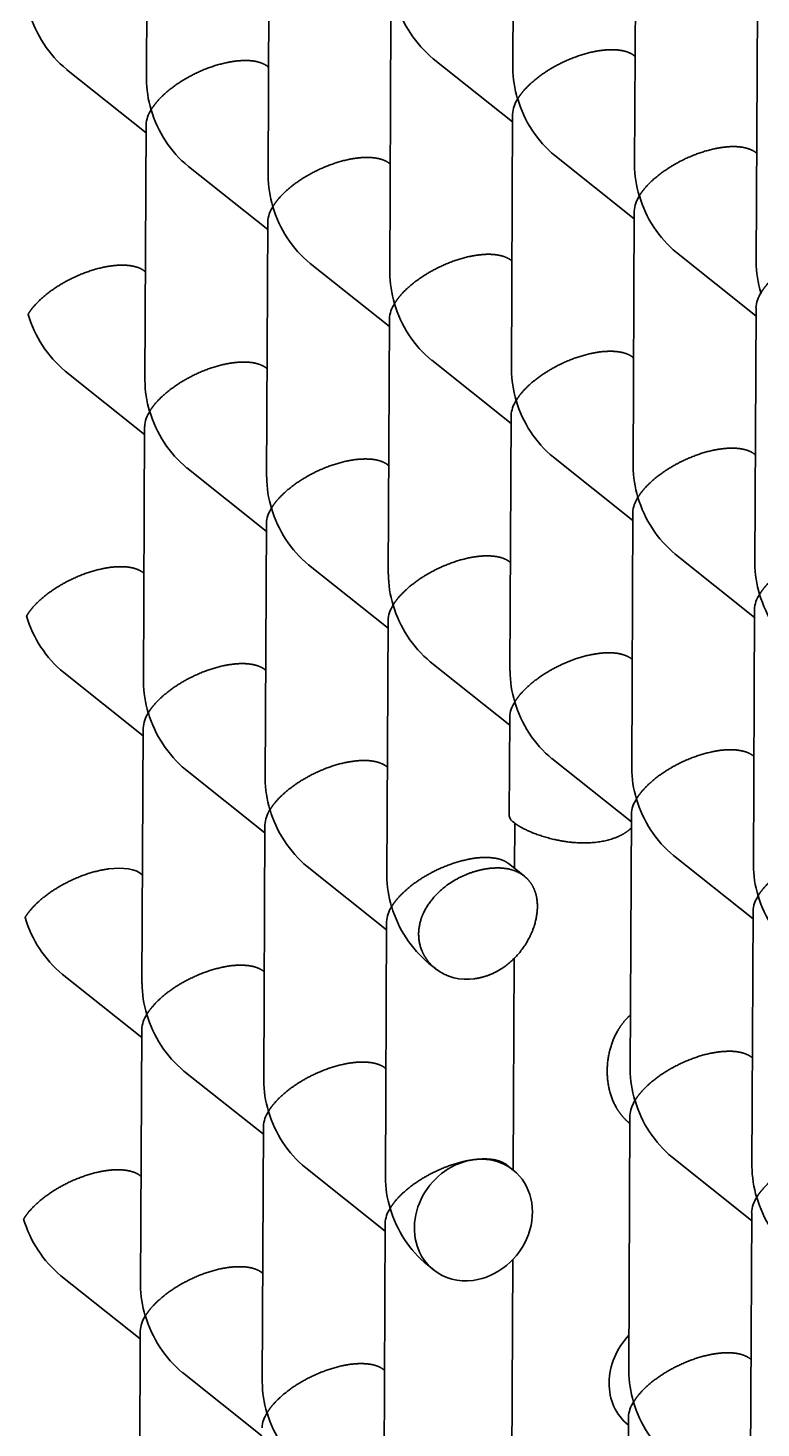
# Model space of a CAD drawing. Extents: x 23 to 587, y 4 to 413.
# Drawn here: x 420.53 to 423.4, y 123.18 to 128.66 of the extents above; entities that cross this region are included whole.
import ezdxf

# ---------------------------------------------------------------- set-up
doc = ezdxf.new("R2010")
doc.units = 0
doc.layers.get('0').update_dxf_attribs({"lineweight": 13})

# ---------------------------------------------------------------- blocks, each defined once
blk = doc.blocks.new('BLOCK6941')
at = {"color": 7, "lineweight": 35, "ltscale": 0.050027}
for p, q in [((-7.559, -27.073), (-7.569, -29.074)), ((-10.43, -27.158), (-10.439, -29.159)), ((-6.606, -27.832), (-6.616, -29.833)), ((-9.477, -27.917), (-9.486, -29.918)), ((-5.653, -28.592), (-5.663, -30.593)), ((-8.524, -28.676), (-8.533, -30.677)), ((-7.571, -29.436), (-7.58, -31.437)), ((-10.441, -29.52), (-10.451, -31.521)), ((-6.618, -30.195), (-6.627, -32.196)), ((-9.488, -30.28), (-9.498, -32.281)), ((-8.535, -31.039), (-8.545, -33.04)), ((-5.664, -30.954), (-5.674, -32.955)), ((-7.582, -31.798), (-7.592, -33.799)), ((-10.453, -31.883), (-10.462, -33.884)), ((-6.629, -32.558), (-6.638, -34.559)), ((-9.499, -32.642), (-9.509, -34.643)), ((-5.676, -33.317), (-5.685, -35.318)), ((-8.546, -33.402), (-8.556, -35.403)), ((-10.464, -34.246), (-10.474, -36.247)), ((-6.64, -34.92), (-6.65, -36.922)), ((-9.511, -35.005), (-9.52, -37.006)), ((-5.687, -35.68), (-5.697, -37.681)), ((-8.558, -35.764), (-8.567, -37.766)), ((-10.475, -36.608), (-10.485, -38.61)), ((-6.652, -37.283), (-6.661, -39.284)), ((-9.522, -37.368), (-9.532, -39.369)), ((-5.698, -38.043), (-5.708, -40.044)), ((-8.569, -38.127), (-8.579, -40.128)), ((-10.487, -38.971), (-10.496, -40.972)), ((-6.663, -39.646), (-6.673, -41.647))]:
    blk.add_line(p, q, dxfattribs=at)
at = {"color": 7, "lineweight": 35, "ltscale": 0.00016101}
for p, q in [((-9.482, -29.068), (-9.487, -29.064)), ((-6.612, -28.983), (-6.617, -28.979)), ((-8.529, -29.827), (-8.534, -29.823)), ((-5.659, -29.742), (-5.664, -29.738)), ((-7.576, -30.586), (-7.581, -30.582)), ((-10.447, -30.671), (-10.452, -30.667)), ((-6.623, -31.346), (-6.628, -31.342)), ((-9.494, -31.43), (-9.499, -31.426)), ((-5.67, -32.105), (-5.675, -32.101)), ((-8.541, -32.19), (-8.546, -32.186)), ((-7.587, -32.949), (-7.593, -32.945)), ((-10.458, -33.034), (-10.463, -33.03)), ((-6.634, -33.708), (-6.639, -33.704)), ((-9.505, -33.793), (-9.51, -33.789)), ((-8.552, -34.552), (-8.557, -34.548)), ((-5.681, -34.468), (-5.686, -34.464)), ((-10.469, -35.396), (-10.474, -35.392)), ((-9.516, -36.156), (-9.521, -36.152)), ((-5.693, -36.83), (-5.698, -36.826)), ((-8.563, -36.915), (-8.568, -36.911)), ((-10.481, -37.759), (-10.486, -37.755)), ((-9.528, -38.518), (-9.533, -38.514)), ((-5.704, -39.193), (-5.709, -39.189)), ((-8.575, -39.278), (-8.58, -39.274))]:
    blk.add_line(p, q, dxfattribs=at)
at = {"color": 7, "lineweight": 35, "ltscale": 0.019884}
for p, q in [((-7.571, -29.497), (-8.193, -29.002)), ((-10.442, -29.582), (-11.064, -29.086)), ((-6.618, -30.257), (-7.24, -29.761)), ((-9.488, -30.341), (-10.11, -29.846)), ((-8.535, -31.101), (-9.157, -30.605)), ((-5.665, -31.016), (-6.287, -30.52)), ((-7.582, -31.86), (-8.204, -31.364)), ((-10.453, -31.945), (-11.075, -31.449)), ((-6.629, -32.619), (-7.251, -32.124)), ((-9.5, -32.704), (-10.122, -32.208)), ((-5.676, -33.379), (-6.298, -32.883)), ((-8.547, -33.463), (-9.169, -32.968)), ((-7.594, -34.223), (-8.216, -33.727)), ((-10.464, -34.307), (-11.086, -33.812)), ((-6.641, -34.982), (-7.263, -34.486)), ((-9.511, -35.067), (-10.133, -34.571)), ((-5.687, -35.741), (-6.31, -35.246)), ((-8.558, -35.826), (-9.18, -35.33)), ((-10.476, -36.67), (-11.098, -36.174)), ((-9.522, -37.429), (-10.145, -36.934)), ((-5.699, -38.104), (-6.321, -37.609)), ((-8.569, -38.189), (-9.191, -37.693)), ((-10.487, -39.033), (-11.109, -38.537)), ((-9.534, -39.792), (-10.156, -39.297))]:
    blk.add_line(p, q, dxfattribs=at)
at = {"color": 7, "lineweight": 35, "ltscale": 0.01932}
blk.add_line((-7.593, -34.161), (-7.597, -34.934), dxfattribs=at)
at = {"color": 7, "lineweight": 35, "ltscale": 0.00885}
blk.add_line((-7.554, -34.992), (-7.556, -35.346), dxfattribs=at)
at = {"color": 7, "lineweight": 35, "ltscale": 0.004005}
blk.add_line((-7.479, -35.408), (-7.604, -35.308), dxfattribs=at)
at = {"color": 7, "lineweight": 35, "ltscale": 0.001623}
blk.add_line((-8.176, -36.13), (-8.227, -36.09), dxfattribs=at)
at = {"color": 7, "lineweight": 35, "ltscale": 0.041419}
blk.add_line((-7.559, -36.052), (-7.567, -37.709), dxfattribs=at)
at = {"color": 7, "lineweight": 35, "ltscale": 0.001572}
for p, q in [((-7.566, -37.71), (-7.615, -37.67)), ((-8.189, -38.492), (-8.238, -38.453))]:
    blk.add_line(p, q, dxfattribs=at)
at = {"color": 7, "lineweight": 35, "ltscale": 0.04149}
blk.add_line((-7.57, -38.412), (-7.578, -40.072), dxfattribs=at)
at = {"color": 7, "lineweight": 35}
for centre, radius, start, end in [((-7.608, -28.301), 0.913, 196.3619, 230.1623), ((-10.479, -28.385), 0.913, 196.3619, 230.1623), ((-9.602, -29.156), 0.837, 180.2046, 197.1191), ((-6.732, -29.071), 0.837, 180.2046, 197.1191), ((-7.333, -29.45), 0.239, 146.5034, 176.6622), ((-6.655, -29.06), 0.913, 196.3594, 230.1725), ((-10.203, -29.534), 0.239, 146.5034, 176.6622), ((-9.526, -29.145), 0.913, 196.3594, 230.1725), ((-5.779, -29.83), 0.837, 180.2046, 197.1191), ((-8.649, -29.915), 0.837, 180.2046, 197.1191), ((-9.25, -30.294), 0.239, 146.5034, 176.6622), ((-8.573, -29.904), 0.913, 196.3594, 230.1725), ((-6.379, -30.209), 0.239, 146.5034, 176.6622), ((-5.702, -29.82), 0.913, 196.3619, 230.1623), ((-4.826, -30.59), 0.837, 180.1991, 197.116), ((-7.696, -30.674), 0.837, 180.2046, 197.1191), ((-8.297, -31.053), 0.239, 146.5034, 176.6622), ((-7.62, -30.664), 0.913, 196.3619, 230.1623), ((-5.426, -30.968), 0.239, 146.5034, 176.6622), ((-10.49, -30.748), 0.913, 196.3619, 230.1623), ((-6.743, -31.434), 0.837, 180.1991, 197.116), ((-9.614, -31.518), 0.837, 180.2046, 197.1191), ((-7.344, -31.812), 0.239, 146.5034, 176.6622), ((-6.667, -31.423), 0.913, 196.3619, 230.1623), ((-10.214, -31.897), 0.239, 146.5034, 176.6622), ((-9.537, -31.508), 0.913, 196.3619, 230.1623), ((-5.79, -32.193), 0.837, 180.2046, 197.1191), ((-8.66, -32.278), 0.837, 180.2046, 197.1191), ((-6.391, -32.572), 0.239, 146.5034, 176.6622), ((-5.713, -32.182), 0.913, 196.3619, 230.1623), ((-9.261, -32.656), 0.239, 146.5034, 176.6622), ((-8.584, -32.267), 0.913, 196.3619, 230.1623), ((-4.837, -32.952), 0.837, 180.2046, 197.1191), ((-7.707, -33.037), 0.837, 180.2046, 197.1191), ((-5.438, -33.331), 0.239, 146.5296, 176.692), ((-4.76, -32.942), 0.913, 196.3619, 230.1623), ((-8.308, -33.416), 0.239, 146.5296, 176.692), ((-7.631, -33.026), 0.913, 196.3619, 230.1623), ((-10.502, -33.111), 0.913, 196.3594, 230.1725), ((-9.625, -33.881), 0.837, 180.2046, 197.1191), ((-6.754, -33.796), 0.837, 180.2046, 197.1191), ((-7.355, -34.175), 0.239, 146.5034, 176.6622), ((-6.678, -33.786), 0.913, 196.3619, 230.1623), ((-10.226, -34.26), 0.239, 146.5034, 176.6622), ((-9.548, -33.87), 0.913, 196.3619, 230.1623), ((-8.672, -34.64), 0.837, 180.2046, 197.1191), ((-5.801, -34.556), 0.837, 180.2046, 197.1191), ((-6.402, -34.934), 0.239, 146.5034, 176.6622), ((-5.725, -34.545), 0.913, 196.3619, 230.1623), ((-9.273, -35.019), 0.239, 146.5034, 176.6622), ((-8.595, -34.63), 0.913, 196.3619, 230.1623), ((-7.518, -34.917), 0.0813, 192.0328, 239.9364), ((-4.848, -35.315), 0.837, 180.2046, 197.1191), ((-7.719, -35.4), 0.837, 180.1991, 197.116), ((-8.32, -35.778), 0.239, 146.5034, 176.6622), ((-7.642, -35.389), 0.913, 196.3619, 230.1623), ((-5.449, -35.694), 0.239, 146.5296, 176.692), ((-4.772, -35.304), 0.913, 196.3619, 230.1623), ((-10.513, -35.474), 0.913, 196.3619, 230.1623), ((-7.929, -35.808), 0.407, 232.5163, 278.5295), ((-9.636, -36.244), 0.837, 180.2046, 197.1191), ((-10.237, -36.622), 0.239, 146.5034, 176.6622), ((-9.56, -36.233), 0.913, 196.3619, 230.1623), ((-5.813, -36.919), 0.837, 180.1991, 197.116), ((-8.683, -37.003), 0.837, 180.2046, 197.1191), ((-6.413, -37.297), 0.239, 146.5034, 176.6622), ((-5.736, -36.908), 0.913, 196.3619, 230.1623), ((-9.284, -37.382), 0.239, 146.5296, 176.692), ((-8.607, -36.992), 0.913, 196.3594, 230.1725), ((-4.859, -37.678), 0.837, 180.2046, 197.1191), ((-7.73, -37.763), 0.837, 180.1991, 197.116), ((-5.46, -38.056), 0.239, 146.5034, 176.6622), ((-4.783, -37.667), 0.913, 196.3594, 230.1725), ((-8.331, -38.141), 0.239, 146.5034, 176.6622), ((-7.654, -37.752), 0.913, 196.3619, 230.1623), ((-10.525, -37.836), 0.913, 196.3594, 230.1725), ((-9.648, -38.607), 0.837, 180.2046, 197.1191), ((-10.249, -38.985), 0.239, 146.5034, 176.6622), ((-9.571, -38.596), 0.913, 196.3619, 230.1623), ((-8.695, -39.366), 0.837, 180.2046, 197.1191), ((-5.824, -39.281), 0.837, 180.1991, 197.116), ((-6.425, -39.66), 0.239, 146.5034, 176.6622), ((-5.748, -39.27), 0.913, 196.3619, 230.1623), ((-9.295, -39.744), 0.239, 146.5034, 176.6622), ((-8.618, -39.355), 0.913, 196.3594, 230.1725)]:
    blk.add_arc(centre, radius, start, end, dxfattribs=at)
for centre, major_axis, ratio, start_param, end_param in [((-10.927, -35.671), (0.489, 0.234), 0.464922, 0.221717, 0.956598), ((-7.878, -38.101), (-0.312, -0.391), 0.873156, 3.141568, 6.283161), ((-7.878, -38.101), (-0.312, -0.391), 0.873156, 0.734757, 3.141568), ((-7.878, -38.101), (-0.312, -0.391), 0.873156, 6.283161, 7.017942), ((-6.353, -39.316), (0.312, 0.391), 0.873156, 1.466383, 3.141568)]:
    blk.add_ellipse(centre, major_axis=major_axis, ratio=ratio, start_param=start_param, end_param=end_param, dxfattribs=at)
for points, knots in [([(-7.532, -29.318), (-7.516, -29.291), (-7.497, -29.264), (-7.473, -29.238), (-7.39, -29.154), (-7.276, -29.075), (-7.183, -29.024), (-7.059, -28.974), (-6.934, -28.946), (-6.915, -28.942), (-6.896, -28.939), (-6.877, -28.937)], [0, 0, 0, 0, 0, 0, 0.437223, 0.437223, 0.437223, 1.382095, 1.382095, 1.382095, 1.555484, 1.555484, 1.555484, 1.555484, 1.555484, 1.555484]), ([(-6.617, -28.979), (-6.64, -28.96), (-6.671, -28.945), (-6.71, -28.935), (-6.768, -28.929), (-6.833, -28.932), (-6.848, -28.933), (-6.862, -28.935), (-6.877, -28.937)], [0, 0, 0, 0, 0, 0, 0.4890695, 0.4890695, 0.4890695, 0.6239272, 0.6239272, 0.6239272, 0.6239272, 0.6239272, 0.6239272]), ([(-10.403, -29.402), (-10.387, -29.376), (-10.367, -29.349), (-10.344, -29.322), (-10.261, -29.239), (-10.147, -29.16), (-10.054, -29.108), (-9.93, -29.058), (-9.805, -29.031), (-9.786, -29.027), (-9.766, -29.024), (-9.747, -29.021)], [0, 0, 0, 0, 0, 0, 0.437223, 0.437223, 0.437223, 1.382095, 1.382095, 1.382095, 1.555484, 1.555484, 1.555484, 1.555484, 1.555484, 1.555484]), ([(-9.487, -29.064), (-9.511, -29.045), (-9.542, -29.03), (-9.58, -29.019), (-9.639, -29.013), (-9.704, -29.017), (-9.718, -29.018), (-9.733, -29.019), (-9.747, -29.021)], [0, 0, 0, 0, 0, 0, 0.4890695, 0.4890695, 0.4890695, 0.6239272, 0.6239272, 0.6239272, 0.6239272, 0.6239272, 0.6239272]), ([(-6.579, -30.077), (-6.563, -30.051), (-6.544, -30.024), (-6.52, -29.997), (-6.437, -29.914), (-6.323, -29.835), (-6.23, -29.783), (-6.106, -29.733), (-5.981, -29.705), (-5.962, -29.702), (-5.943, -29.698), (-5.924, -29.696)], [0, 0, 0, 0, 0, 0, 0.437223, 0.437223, 0.437223, 1.382095, 1.382095, 1.382095, 1.555484, 1.555484, 1.555484, 1.555484, 1.555484, 1.555484]), ([(-5.664, -29.738), (-5.687, -29.72), (-5.718, -29.705), (-5.756, -29.694), (-5.815, -29.688), (-5.88, -29.691), (-5.894, -29.693), (-5.909, -29.694), (-5.924, -29.696)], [0, 0, 0, 0, 0, 0, 0.4890695, 0.4890695, 0.4890695, 0.6239272, 0.6239272, 0.6239272, 0.6239272, 0.6239272, 0.6239272]), ([(-9.449, -30.162), (-9.434, -30.135), (-9.414, -30.108), (-9.391, -30.082), (-9.308, -29.998), (-9.194, -29.919), (-9.1, -29.868), (-8.977, -29.818), (-8.852, -29.79), (-8.832, -29.786), (-8.813, -29.783), (-8.794, -29.781)], [0, 0, 0, 0, 0, 0, 0.437223, 0.437223, 0.437223, 1.382095, 1.382095, 1.382095, 1.555484, 1.555484, 1.555484, 1.555484, 1.555484, 1.555484]), ([(-8.534, -29.823), (-8.558, -29.804), (-8.589, -29.789), (-8.627, -29.779), (-8.686, -29.773), (-8.751, -29.776), (-8.765, -29.777), (-8.78, -29.779), (-8.794, -29.781)], [0, 0, 0, 0, 0, 0, 0.4890695, 0.4890695, 0.4890695, 0.6239272, 0.6239272, 0.6239272, 0.6239272, 0.6239272, 0.6239272]), ([(-5.626, -30.836), (-5.61, -30.81), (-5.591, -30.783), (-5.567, -30.756), (-5.484, -30.673), (-5.37, -30.594), (-5.277, -30.542), (-5.153, -30.492), (-5.028, -30.465), (-5.009, -30.461), (-4.99, -30.458), (-4.971, -30.455)], [0, 0, 0, 0, 0, 0, 0.437223, 0.437223, 0.437223, 1.382095, 1.382095, 1.382095, 1.555484, 1.555484, 1.555484, 1.555484, 1.555484, 1.555484]), ([(-8.496, -30.921), (-8.481, -30.895), (-8.461, -30.868), (-8.438, -30.841), (-8.355, -30.758), (-8.241, -30.679), (-8.147, -30.627), (-8.024, -30.577), (-7.899, -30.549), (-7.879, -30.546), (-7.86, -30.542), (-7.841, -30.54)], [0, 0, 0, 0, 0, 0, 0.437223, 0.437223, 0.437223, 1.382095, 1.382095, 1.382095, 1.555484, 1.555484, 1.555484, 1.555484, 1.555484, 1.555484]), ([(-7.581, -30.582), (-7.605, -30.564), (-7.636, -30.549), (-7.674, -30.538), (-7.732, -30.532), (-7.798, -30.535), (-7.812, -30.537), (-7.827, -30.538), (-7.841, -30.54)], [0, 0, 0, 0, 0, 0, 0.4890695, 0.4890695, 0.4890695, 0.6239272, 0.6239272, 0.6239272, 0.6239272, 0.6239272, 0.6239272]), ([(-11.367, -31.006), (-11.351, -30.979), (-11.332, -30.952), (-11.308, -30.926), (-11.225, -30.842), (-11.111, -30.763), (-11.018, -30.712), (-10.894, -30.662), (-10.769, -30.634), (-10.75, -30.63), (-10.731, -30.627), (-10.712, -30.625)], [0, 0, 0, 0, 0, 0, 0.437223, 0.437223, 0.437223, 1.382095, 1.382095, 1.382095, 1.555484, 1.555484, 1.555484, 1.555484, 1.555484, 1.555484]), ([(-10.452, -30.667), (-10.475, -30.648), (-10.506, -30.633), (-10.545, -30.623), (-10.603, -30.617), (-10.668, -30.62), (-10.683, -30.621), (-10.697, -30.623), (-10.712, -30.625)], [0, 0, 0, 0, 0, 0, 0.4890695, 0.4890695, 0.4890695, 0.6239272, 0.6239272, 0.6239272, 0.6239272, 0.6239272, 0.6239272]), ([(-7.543, -31.68), (-7.528, -31.654), (-7.508, -31.627), (-7.485, -31.6), (-7.402, -31.517), (-7.287, -31.438), (-7.194, -31.386), (-7.071, -31.336), (-6.946, -31.309), (-6.926, -31.305), (-6.907, -31.302), (-6.888, -31.299)], [0, 0, 0, 0, 0, 0, 0.437223, 0.437223, 0.437223, 1.382095, 1.382095, 1.382095, 1.555484, 1.555484, 1.555484, 1.555484, 1.555484, 1.555484]), ([(-6.628, -31.342), (-6.651, -31.323), (-6.682, -31.308), (-6.721, -31.297), (-6.779, -31.292), (-6.845, -31.295), (-6.859, -31.296), (-6.873, -31.297), (-6.888, -31.299)], [0, 0, 0, 0, 0, 0, 0.4890695, 0.4890695, 0.4890695, 0.6239272, 0.6239272, 0.6239272, 0.6239272, 0.6239272, 0.6239272]), ([(-10.414, -31.765), (-10.398, -31.739), (-10.379, -31.712), (-10.355, -31.685), (-10.272, -31.602), (-10.158, -31.523), (-10.065, -31.471), (-9.941, -31.421), (-9.816, -31.393), (-9.797, -31.39), (-9.778, -31.386), (-9.759, -31.384)], [0, 0, 0, 0, 0, 0, 0.437223, 0.437223, 0.437223, 1.382095, 1.382095, 1.382095, 1.555484, 1.555484, 1.555484, 1.555484, 1.555484, 1.555484]), ([(-9.499, -31.426), (-9.522, -31.408), (-9.553, -31.393), (-9.592, -31.382), (-9.65, -31.376), (-9.715, -31.379), (-9.73, -31.381), (-9.744, -31.382), (-9.759, -31.384)], [0, 0, 0, 0, 0, 0, 0.4890695, 0.4890695, 0.4890695, 0.6239272, 0.6239272, 0.6239272, 0.6239272, 0.6239272, 0.6239272]), ([(-8.546, -32.186), (-8.569, -32.167), (-8.6, -32.152), (-8.638, -32.141), (-8.697, -32.136), (-8.762, -32.139), (-8.776, -32.14), (-8.791, -32.141), (-8.806, -32.143)], [0, 0, 0, 0, 0, 0, 0.4890695, 0.4890695, 0.4890695, 0.6239272, 0.6239272, 0.6239272, 0.6239272, 0.6239272, 0.6239272]), ([(-6.59, -32.44), (-6.574, -32.413), (-6.555, -32.386), (-6.531, -32.36), (-6.448, -32.277), (-6.334, -32.197), (-6.241, -32.146), (-6.118, -32.096), (-5.993, -32.068), (-5.973, -32.064), (-5.954, -32.061), (-5.935, -32.059)], [0, 0, 0, 0, 0, 0, 0.437223, 0.437223, 0.437223, 1.382095, 1.382095, 1.382095, 1.555484, 1.555484, 1.555484, 1.555484, 1.555484, 1.555484]), ([(-5.675, -32.101), (-5.698, -32.082), (-5.729, -32.067), (-5.768, -32.057), (-5.826, -32.051), (-5.891, -32.054), (-5.906, -32.055), (-5.92, -32.057), (-5.935, -32.059)], [0, 0, 0, 0, 0, 0, 0.4890695, 0.4890695, 0.4890695, 0.6239272, 0.6239272, 0.6239272, 0.6239272, 0.6239272, 0.6239272]), ([(-9.461, -32.524), (-9.445, -32.498), (-9.426, -32.471), (-9.402, -32.444), (-9.319, -32.361), (-9.205, -32.282), (-9.112, -32.23), (-8.988, -32.18), (-8.863, -32.153), (-8.844, -32.149), (-8.825, -32.146), (-8.806, -32.143)], [0, 0, 0, 0, 0, 0, 0.437223, 0.437223, 0.437223, 1.382095, 1.382095, 1.382095, 1.555484, 1.555484, 1.555484, 1.555484, 1.555484, 1.555484]), ([(-8.508, -33.284), (-8.492, -33.257), (-8.473, -33.23), (-8.449, -33.204), (-8.366, -33.121), (-8.252, -33.041), (-8.159, -32.99), (-8.035, -32.94), (-7.91, -32.912), (-7.891, -32.908), (-7.872, -32.905), (-7.853, -32.903)], [0, 0, 0, 0, 0, 0, 0.437223, 0.437223, 0.437223, 1.382095, 1.382095, 1.382095, 1.555484, 1.555484, 1.555484, 1.555484, 1.555484, 1.555484]), ([(-7.593, -32.945), (-7.616, -32.926), (-7.647, -32.911), (-7.685, -32.901), (-7.744, -32.895), (-7.809, -32.898), (-7.823, -32.899), (-7.838, -32.901), (-7.853, -32.903)], [0, 0, 0, 0, 0, 0, 0.4890695, 0.4890695, 0.4890695, 0.6239272, 0.6239272, 0.6239272, 0.6239272, 0.6239272, 0.6239272]), ([(-5.637, -33.199), (-5.621, -33.173), (-5.602, -33.146), (-5.578, -33.119), (-5.495, -33.036), (-5.381, -32.957), (-5.288, -32.905), (-5.164, -32.855), (-5.04, -32.827), (-5.02, -32.824), (-5.001, -32.82), (-4.982, -32.818)], [0, 0, 0, 0, 0, 0, 0.437223, 0.437223, 0.437223, 1.382095, 1.382095, 1.382095, 1.555484, 1.555484, 1.555484, 1.555484, 1.555484, 1.555484]), ([(-11.378, -33.368), (-11.363, -33.342), (-11.343, -33.315), (-11.32, -33.288), (-11.237, -33.205), (-11.123, -33.126), (-11.029, -33.074), (-10.906, -33.024), (-10.781, -32.997), (-10.761, -32.993), (-10.742, -32.99), (-10.723, -32.987)], [0, 0, 0, 0, 0, 0, 0.437223, 0.437223, 0.437223, 1.382095, 1.382095, 1.382095, 1.555484, 1.555484, 1.555484, 1.555484, 1.555484, 1.555484]), ([(-10.463, -33.03), (-10.487, -33.011), (-10.517, -32.996), (-10.556, -32.985), (-10.614, -32.98), (-10.68, -32.983), (-10.694, -32.984), (-10.709, -32.985), (-10.723, -32.987)], [0, 0, 0, 0, 0, 0, 0.4890695, 0.4890695, 0.4890695, 0.6239272, 0.6239272, 0.6239272, 0.6239272, 0.6239272, 0.6239272]), ([(-7.555, -34.043), (-7.539, -34.017), (-7.52, -33.99), (-7.496, -33.963), (-7.413, -33.88), (-7.299, -33.801), (-7.206, -33.749), (-7.082, -33.699), (-6.957, -33.671), (-6.938, -33.668), (-6.918, -33.665), (-6.9, -33.662)], [0, 0, 0, 0, 0, 0, 0.437223, 0.437223, 0.437223, 1.382095, 1.382095, 1.382095, 1.555484, 1.555484, 1.555484, 1.555484, 1.555484, 1.555484]), ([(-6.639, -33.704), (-6.663, -33.686), (-6.694, -33.671), (-6.732, -33.66), (-6.791, -33.654), (-6.856, -33.657), (-6.87, -33.659), (-6.885, -33.66), (-6.9, -33.662)], [0, 0, 0, 0, 0, 0, 0.4890695, 0.4890695, 0.4890695, 0.6239272, 0.6239272, 0.6239272, 0.6239272, 0.6239272, 0.6239272]), ([(-10.425, -34.128), (-10.409, -34.101), (-10.39, -34.074), (-10.366, -34.048), (-10.283, -33.965), (-10.169, -33.885), (-10.076, -33.834), (-9.953, -33.784), (-9.828, -33.756), (-9.808, -33.752), (-9.789, -33.749), (-9.77, -33.747)], [0, 0, 0, 0, 0, 0, 0.437223, 0.437223, 0.437223, 1.382095, 1.382095, 1.382095, 1.555484, 1.555484, 1.555484, 1.555484, 1.555484, 1.555484]), ([(-9.51, -33.789), (-9.533, -33.77), (-9.564, -33.755), (-9.603, -33.745), (-9.661, -33.739), (-9.727, -33.742), (-9.741, -33.743), (-9.755, -33.745), (-9.77, -33.747)], [0, 0, 0, 0, 0, 0, 0.4890695, 0.4890695, 0.4890695, 0.6239272, 0.6239272, 0.6239272, 0.6239272, 0.6239272, 0.6239272]), ([(-6.602, -34.802), (-6.586, -34.776), (-6.566, -34.749), (-6.543, -34.723), (-6.46, -34.639), (-6.346, -34.56), (-6.253, -34.508), (-6.129, -34.459), (-6.004, -34.431), (-5.985, -34.427), (-5.965, -34.424), (-5.946, -34.421)], [0, 0, 0, 0, 0, 0, 0.437223, 0.437223, 0.437223, 1.382095, 1.382095, 1.382095, 1.555484, 1.555484, 1.555484, 1.555484, 1.555484, 1.555484]), ([(-5.686, -34.464), (-5.71, -34.445), (-5.741, -34.43), (-5.779, -34.42), (-5.838, -34.414), (-5.903, -34.417), (-5.917, -34.418), (-5.932, -34.419), (-5.946, -34.421)], [0, 0, 0, 0, 0, 0, 0.4890695, 0.4890695, 0.4890695, 0.6239272, 0.6239272, 0.6239272, 0.6239272, 0.6239272, 0.6239272]), ([(-9.472, -34.887), (-9.456, -34.861), (-9.437, -34.834), (-9.413, -34.807), (-9.33, -34.724), (-9.216, -34.645), (-9.123, -34.593), (-9, -34.543), (-8.875, -34.515), (-8.855, -34.512), (-8.836, -34.509), (-8.817, -34.506)], [0, 0, 0, 0, 0, 0, 0.437223, 0.437223, 0.437223, 1.382095, 1.382095, 1.382095, 1.555484, 1.555484, 1.555484, 1.555484, 1.555484, 1.555484]), ([(-8.557, -34.548), (-8.58, -34.53), (-8.611, -34.515), (-8.65, -34.504), (-8.708, -34.498), (-8.773, -34.501), (-8.788, -34.503), (-8.802, -34.504), (-8.817, -34.506)], [0, 0, 0, 0, 0, 0, 0.4890695, 0.4890695, 0.4890695, 0.6239272, 0.6239272, 0.6239272, 0.6239272, 0.6239272, 0.6239272]), ([(-6.64, -35.027), (-6.67, -35.058), (-6.71, -35.085), (-6.76, -35.108), (-6.915, -35.154), (-7.1, -35.153), (-7.219, -35.133), (-7.371, -35.089), (-7.488, -35.034), (-7.517, -35.018), (-7.54, -35.003), (-7.559, -34.988)], [0, 0, 0, 0, 0, 0, 0.557051, 0.557051, 0.557051, 1.556948, 1.556948, 1.556948, 1.924671, 1.924671, 1.924671, 1.924671, 1.924671, 1.924671]), ([(-5.649, -35.562), (-5.633, -35.535), (-5.613, -35.509), (-5.59, -35.482), (-5.507, -35.399), (-5.393, -35.319), (-5.299, -35.268), (-5.176, -35.218), (-5.051, -35.19), (-5.032, -35.186), (-5.012, -35.183), (-4.993, -35.181)], [0, 0, 0, 0, 0, 0, 0.437223, 0.437223, 0.437223, 1.382095, 1.382095, 1.382095, 1.555484, 1.555484, 1.555484, 1.555484, 1.555484, 1.555484]), ([(-8.519, -35.646), (-8.503, -35.62), (-8.484, -35.593), (-8.46, -35.567), (-8.377, -35.483), (-8.263, -35.404), (-8.17, -35.352), (-8.046, -35.303), (-7.921, -35.275), (-7.902, -35.271), (-7.883, -35.268), (-7.864, -35.265)], [0, 0, 0, 0, 0, 0, 0.437223, 0.437223, 0.437223, 1.382095, 1.382095, 1.382095, 1.555484, 1.555484, 1.555484, 1.555484, 1.555484, 1.555484]), ([(-7.604, -35.308), (-7.627, -35.289), (-7.658, -35.274), (-7.697, -35.264), (-7.755, -35.258), (-7.82, -35.261), (-7.835, -35.262), (-7.849, -35.263), (-7.864, -35.265)], [0, 0, 0, 0, 0, 0, 0.4890695, 0.4890695, 0.4890695, 0.6239272, 0.6239272, 0.6239272, 0.6239272, 0.6239272, 0.6239272]), ([(-11.39, -35.731), (-11.374, -35.705), (-11.355, -35.678), (-11.331, -35.651), (-11.248, -35.568), (-11.134, -35.489), (-11.041, -35.437), (-10.917, -35.387), (-10.792, -35.359), (-10.773, -35.356), (-10.754, -35.353), (-10.735, -35.35)], [0, 0, 0, 0, 0, 0, 0.437223, 0.437223, 0.437223, 1.382095, 1.382095, 1.382095, 1.555484, 1.555484, 1.555484, 1.555484, 1.555484, 1.555484]), ([(-8.176, -36.13), (-8.226, -36.091), (-8.266, -36.041), (-8.294, -35.983), (-8.321, -35.858), (-8.292, -35.731), (-8.264, -35.67), (-8.187, -35.556), (-8.075, -35.464), (-8.012, -35.425), (-7.922, -35.384), (-7.829, -35.359), (-7.806, -35.354), (-7.784, -35.35), (-7.762, -35.347)], [0, 0, 0, 0, 0, 0, 0.615651, 0.615651, 0.615651, 1.236065, 1.236065, 1.236065, 1.875996, 1.875996, 1.875996, 2.079504, 2.079504, 2.079504, 2.079504, 2.079504, 2.079504]), ([(-7.869, -36.21), (-7.799, -36.201), (-7.731, -36.179), (-7.665, -36.145), (-7.547, -36.055), (-7.459, -35.935), (-7.424, -35.87), (-7.377, -35.74), (-7.371, -35.614), (-7.379, -35.557), (-7.404, -35.491), (-7.445, -35.438), (-7.456, -35.427), (-7.467, -35.417), (-7.479, -35.408)], [0, 0, 0, 0, 0, 0, 0.634437, 0.634437, 0.634437, 1.272026, 1.272026, 1.272026, 1.875094, 1.875094, 1.875094, 2.050407, 2.050407, 2.050407, 2.050407, 2.050407, 2.050407]), ([(-7.479, -35.408), (-7.511, -35.381), (-7.55, -35.362), (-7.594, -35.348), (-7.655, -35.34), (-7.72, -35.343), (-7.734, -35.344), (-7.748, -35.345), (-7.762, -35.347)], [0, 0, 0, 0, 0, 0, 0.4818855, 0.4818855, 0.4818855, 0.60938, 0.60938, 0.60938, 0.60938, 0.60938, 0.60938]), ([(-10.437, -36.49), (-10.421, -36.464), (-10.401, -36.437), (-10.378, -36.411), (-10.295, -36.327), (-10.181, -36.248), (-10.088, -36.196), (-9.964, -36.147), (-9.839, -36.119), (-9.82, -36.115), (-9.8, -36.112), (-9.782, -36.109)], [0, 0, 0, 0, 0, 0, 0.437223, 0.437223, 0.437223, 1.382095, 1.382095, 1.382095, 1.555484, 1.555484, 1.555484, 1.555484, 1.555484, 1.555484]), ([(-9.521, -36.152), (-9.545, -36.133), (-9.576, -36.118), (-9.614, -36.108), (-9.673, -36.102), (-9.738, -36.105), (-9.752, -36.106), (-9.767, -36.107), (-9.782, -36.109)], [0, 0, 0, 0, 0, 0, 0.4890695, 0.4890695, 0.4890695, 0.6239272, 0.6239272, 0.6239272, 0.6239272, 0.6239272, 0.6239272]), ([(-6.655, -37.343), (-6.696, -37.309), (-6.733, -37.269), (-6.763, -37.222), (-6.819, -37.1), (-6.837, -36.963), (-6.835, -36.882), (-6.812, -36.745), (-6.755, -36.622), (-6.725, -36.574), (-6.689, -36.53), (-6.648, -36.494)], [0, 0, 0, 0, 0, 0, 0.501981, 0.501981, 0.501981, 1.186557, 1.186557, 1.186557, 1.690422, 1.690422, 1.690422, 1.690422, 1.690422, 1.690422]), ([(-6.613, -37.165), (-6.597, -37.139), (-6.578, -37.112), (-6.554, -37.085), (-6.471, -37.002), (-6.357, -36.923), (-6.264, -36.871), (-6.14, -36.821), (-6.015, -36.793), (-5.996, -36.79), (-5.977, -36.787), (-5.958, -36.784)], [0, 0, 0, 0, 0, 0, 0.437223, 0.437223, 0.437223, 1.382095, 1.382095, 1.382095, 1.555484, 1.555484, 1.555484, 1.555484, 1.555484, 1.555484]), ([(-5.698, -36.826), (-5.721, -36.808), (-5.752, -36.793), (-5.791, -36.782), (-5.849, -36.776), (-5.914, -36.78), (-5.929, -36.781), (-5.943, -36.782), (-5.958, -36.784)], [0, 0, 0, 0, 0, 0, 0.4890695, 0.4890695, 0.4890695, 0.6239272, 0.6239272, 0.6239272, 0.6239272, 0.6239272, 0.6239272]), ([(-9.484, -37.25), (-9.468, -37.223), (-9.448, -37.197), (-9.425, -37.17), (-9.342, -37.087), (-9.228, -37.007), (-9.134, -36.956), (-9.011, -36.906), (-8.886, -36.878), (-8.867, -36.874), (-8.847, -36.871), (-8.828, -36.869)], [0, 0, 0, 0, 0, 0, 0.437223, 0.437223, 0.437223, 1.382095, 1.382095, 1.382095, 1.555484, 1.555484, 1.555484, 1.555484, 1.555484, 1.555484]), ([(-8.568, -36.911), (-8.592, -36.892), (-8.623, -36.877), (-8.661, -36.867), (-8.72, -36.861), (-8.785, -36.864), (-8.799, -36.865), (-8.814, -36.867), (-8.828, -36.869)], [0, 0, 0, 0, 0, 0, 0.4890695, 0.4890695, 0.4890695, 0.6239272, 0.6239272, 0.6239272, 0.6239272, 0.6239272, 0.6239272]), ([(-7.615, -37.67), (-7.639, -37.652), (-7.67, -37.637), (-7.708, -37.626), (-7.766, -37.62), (-7.832, -37.624), (-7.846, -37.625), (-7.861, -37.626), (-7.875, -37.628)], [0, 0, 0, 0, 0, 0, 0.4890695, 0.4890695, 0.4890695, 0.6239272, 0.6239272, 0.6239272, 0.6239272, 0.6239272, 0.6239272]), ([(-5.66, -37.924), (-5.644, -37.898), (-5.625, -37.871), (-5.601, -37.845), (-5.518, -37.761), (-5.404, -37.682), (-5.311, -37.631), (-5.187, -37.581), (-5.062, -37.553), (-5.043, -37.549), (-5.024, -37.546), (-5.005, -37.543)], [0, 0, 0, 0, 0, 0, 0.437223, 0.437223, 0.437223, 1.382095, 1.382095, 1.382095, 1.555484, 1.555484, 1.555484, 1.555484, 1.555484, 1.555484]), ([(-11.401, -38.094), (-11.385, -38.067), (-11.366, -38.041), (-11.342, -38.014), (-11.259, -37.931), (-11.145, -37.851), (-11.052, -37.8), (-10.928, -37.75), (-10.803, -37.722), (-10.784, -37.718), (-10.765, -37.715), (-10.746, -37.713)], [0, 0, 0, 0, 0, 0, 0.437223, 0.437223, 0.437223, 1.382095, 1.382095, 1.382095, 1.555484, 1.555484, 1.555484, 1.555484, 1.555484, 1.555484]), ([(-10.486, -37.755), (-10.509, -37.736), (-10.54, -37.721), (-10.579, -37.711), (-10.637, -37.705), (-10.702, -37.708), (-10.717, -37.709), (-10.731, -37.711), (-10.746, -37.713)], [0, 0, 0, 0, 0, 0, 0.4890695, 0.4890695, 0.4890695, 0.6239272, 0.6239272, 0.6239272, 0.6239272, 0.6239272, 0.6239272]), ([(-8.53, -38.009), (-8.515, -37.983), (-8.495, -37.956), (-8.472, -37.929), (-8.389, -37.846), (-8.275, -37.767), (-8.181, -37.715), (-8.058, -37.665), (-7.933, -37.637), (-7.913, -37.634), (-7.894, -37.631), (-7.875, -37.628)], [0, 0, 0, 0, 0, 0, 0.437223, 0.437223, 0.437223, 1.382095, 1.382095, 1.382095, 1.555484, 1.555484, 1.555484, 1.555484, 1.555484, 1.555484]), ([(-10.448, -38.853), (-10.432, -38.827), (-10.413, -38.8), (-10.389, -38.773), (-10.306, -38.69), (-10.192, -38.611), (-10.099, -38.559), (-9.975, -38.509), (-9.85, -38.481), (-9.831, -38.478), (-9.812, -38.475), (-9.793, -38.472)], [0, 0, 0, 0, 0, 0, 0.437223, 0.437223, 0.437223, 1.382095, 1.382095, 1.382095, 1.555484, 1.555484, 1.555484, 1.555484, 1.555484, 1.555484]), ([(-9.533, -38.514), (-9.556, -38.496), (-9.587, -38.481), (-9.626, -38.47), (-9.684, -38.464), (-9.749, -38.468), (-9.764, -38.469), (-9.778, -38.47), (-9.793, -38.472)], [0, 0, 0, 0, 0, 0, 0.4890695, 0.4890695, 0.4890695, 0.6239272, 0.6239272, 0.6239272, 0.6239272, 0.6239272, 0.6239272]), ([(-6.624, -39.528), (-6.609, -39.502), (-6.589, -39.475), (-6.566, -39.448), (-6.483, -39.365), (-6.368, -39.285), (-6.275, -39.234), (-6.152, -39.184), (-6.027, -39.156), (-6.007, -39.152), (-5.988, -39.149), (-5.969, -39.147)], [0, 0, 0, 0, 0, 0, 0.437223, 0.437223, 0.437223, 1.382095, 1.382095, 1.382095, 1.555484, 1.555484, 1.555484, 1.555484, 1.555484, 1.555484]), ([(-5.709, -39.189), (-5.732, -39.171), (-5.763, -39.155), (-5.802, -39.145), (-5.86, -39.139), (-5.926, -39.142), (-5.94, -39.143), (-5.954, -39.145), (-5.969, -39.147)], [0, 0, 0, 0, 0, 0, 0.4890695, 0.4890695, 0.4890695, 0.6239272, 0.6239272, 0.6239272, 0.6239272, 0.6239272, 0.6239272]), ([(-9.495, -39.612), (-9.479, -39.586), (-9.46, -39.559), (-9.436, -39.533), (-9.353, -39.449), (-9.239, -39.37), (-9.146, -39.319), (-9.022, -39.269), (-8.897, -39.241), (-8.878, -39.237), (-8.859, -39.234), (-8.84, -39.231)], [0, 0, 0, 0, 0, 0, 0.437223, 0.437223, 0.437223, 1.382095, 1.382095, 1.382095, 1.555484, 1.555484, 1.555484, 1.555484, 1.555484, 1.555484]), ([(-8.58, -39.274), (-8.603, -39.255), (-8.634, -39.24), (-8.672, -39.23), (-8.731, -39.224), (-8.796, -39.227), (-8.811, -39.228), (-8.825, -39.23), (-8.84, -39.231)], [0, 0, 0, 0, 0, 0, 0.4890695, 0.4890695, 0.4890695, 0.6239272, 0.6239272, 0.6239272, 0.6239272, 0.6239272, 0.6239272])]:
    blk.add_open_spline(points, degree=5, knots=knots, dxfattribs=at)
blk = doc.blocks.new('BLOCK6951')
at = {"color": 7, "lineweight": 35}
blk.add_ellipse((-0.734, -0.272), major_axis=(-6.501, 49.828), ratio=0.361678, start_param=1.212678, end_param=3.141627, dxfattribs=at)

msp = doc.modelspace()

# ---------------------------------------------------------------- block references
at = {"lineweight": 0, "xscale": 0.5, "yscale": 0.5, "zscale": 0.5}
for name, p in [('BLOCK6951', (431.573, 151.8767)), ('BLOCK6941', (426.2143, 143.0406))]:
    msp.add_blockref(name, p, dxfattribs=at)

doc.saveas('drawing.dxf')
